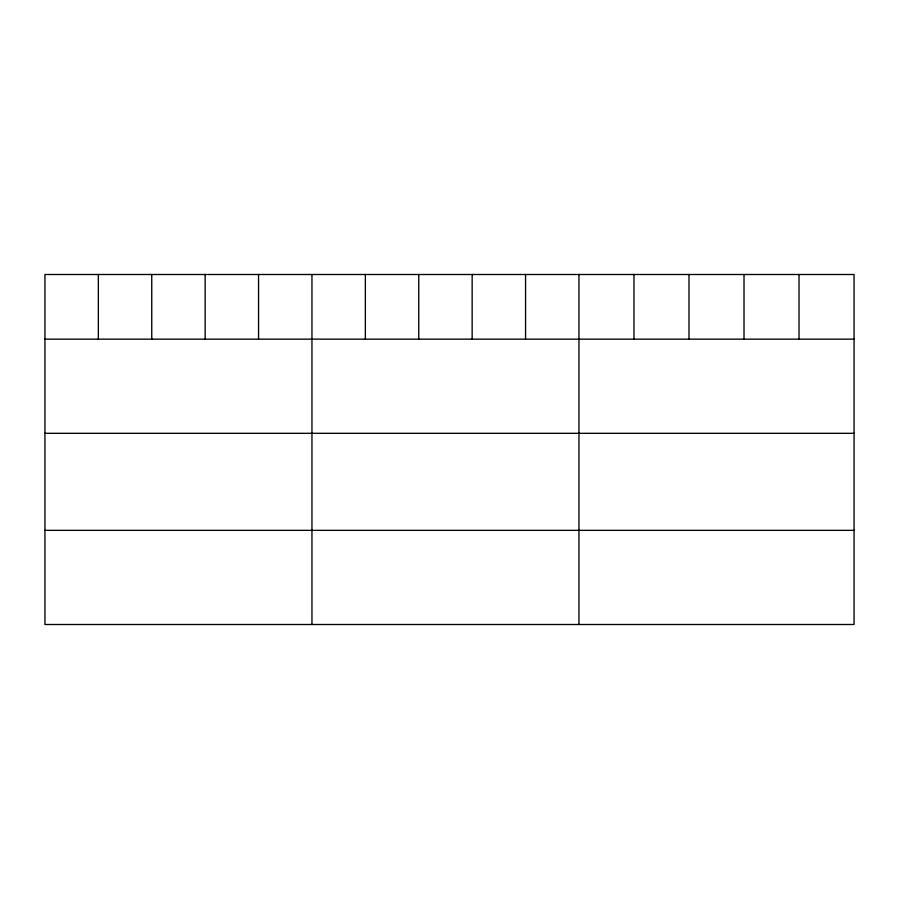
<?xml version="1.0" encoding="UTF-8"?>
<svg xmlns="http://www.w3.org/2000/svg" width="899" height="899" viewBox="0 0 899 899"><rect width="100%" height="100%" fill="white"/><g stroke="black" fill="none" stroke-linecap="round" stroke-linejoin="round"><path stroke-width="1.35" d="M854.05 339.148L854.05 624.502L44.95 624.502L44.95 274.498L854.05 274.498L854.05 339.148L44.95 339.148M44.95 433.318L854.05 433.318M44.95 530.343L854.05 530.343M799.031 274.498L799.031 339.148M744.012 274.498L744.012 339.148M688.994 274.498L688.994 339.148M633.975 274.498L633.975 339.148M578.956 274.498L578.956 624.502M525.555 274.498L525.555 339.148M472.155 274.498L472.155 339.148M418.754 274.498L418.754 339.148M365.354 274.498L365.354 339.148M311.953 274.498L311.953 624.502M258.552 274.498L258.552 339.148M205.152 274.498L205.152 339.148M151.751 274.498L151.751 339.148M98.351 274.498L98.351 339.148"/></g></svg>
